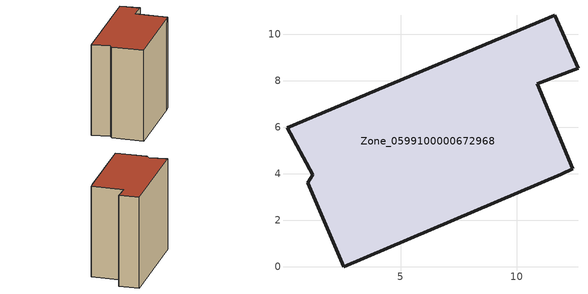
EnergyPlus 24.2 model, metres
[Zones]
Zone_0599100000672968
 floor ground (C_G): 0.11,5.97 11.63,10.81 12.64,8.54 10.88,7.86 12.42,4.21 11.93,3.97 2.55,0 1,3.6 1.23,3.95 z0
 wall outside (C_F): 11.93,3.97 12.42,4.21 10.88,7.86 12.64,8.54 11.63,10.81 0.11,5.97 1.23,3.95 1,3.6 2.55,0 11.93,3.97 z0:11.51
 roof outside (C_R): 0.11,5.97 1.23,3.95 1,3.6 2.55,0 11.93,3.97 12.42,4.21 10.88,7.86 12.64,8.54 11.63,10.81 z11.51
[BUILDING]
Pand.0599100000672968: North Axis=0; Terrain=City; Loads Convergence Tolerance Value=0.04; Temperature Convergence Tolerance Value=0.4; Solar Distribution=FullExterior; Maximum Number of Warmup Days=25; Minimum Number of Warmup Days=1
[Site:Location]
Rotterdam.The.Hague.AP_ZH_NLD Design_Conditions: Latitude=51.96; Longitude=4.45; Time Zone=1; Elevation=-4.5
[SITE:GROUNDTEMPERATURE:BUILDINGSURFACE]
18, 18, 18, 18, 18, 18, 18, 18, 18, 18, 18, 18
[MATERIAL] Thermal Absorptance=0.9; Solar Absorptance=0.7; Visible Absorptance=0.7
Name | Roughness | Thickness | Conductivity | Density | Specific Heat
G.TI.1946 | MediumSmooth | 0.15 | 1 | 540 | 1210
F.TI.1946 | Rough | 0.3 | 0.857143 | 1920 | 840
R.TI.1946 | MediumRough | 0.2 | 0.1 | 1500 | 1000
[CONSTRUCTION]
C_G: G.TI.1946
C_F: F.TI.1946
C_R: R.TI.1946
[ZONE]
Zone_0599100000672968: Type=1; Multiplier=1; Ceiling Height=Autocalculate; Volume=Autocalculate; Floor Area=autocalculate; Part of Total Floor Area=Yes
[ZONEINFILTRATION:DESIGNFLOWRATE]
Infil_Zone_0599100000672968: Zone or ZoneList or Space or SpaceList=Zone_0599100000672968; Schedule=AlwaysOn; Design Flow Rate Calculation Method=Flow/Area; Flow Rate per Floor Area=0.003; Constant Term Coefficient=1; Temperature Term Coefficient=0; Velocity Term Coefficient=0; Velocity Squared Term Coefficient=0
[HVACTEMPLATE:ZONE:IDEALLOADSAIRSYSTEM]
Zone_0599100000672968: Maximum Heating Supply Air Temperature=50; Minimum Cooling Supply Air Temperature=13; Maximum Heating Supply Air Humidity Ratio=0.0156; Minimum Cooling Supply Air Humidity Ratio=0.0077; Heating Limit=NoLimit; Cooling Limit=NoLimit; Dehumidification Control Type=ConstantSensibleHeatRatio; Cooling Sensible Heat Ratio=0.7; Dehumidification Setpoint=60; Humidification Control Type=None; Humidification Setpoint=30; Outdoor Air Method=None; Outdoor Air Flow Rate per Person=0.00944; Outdoor Air Flow Rate per Zone Floor Area=0; Outdoor Air Flow Rate per Zone=0; Demand Controlled Ventilation Type=None; Outdoor Air Economizer Type=NoEconomizer; Heat Recovery Type=None; Sensible Heat Recovery Effectiveness=0.7; Latent Heat Recovery Effectiveness=0.65
[ZONECONTROL:THERMOSTAT]
ThermostatControl_Zone_0599100000672968: Zone or ZoneList=Zone_0599100000672968; Control Type Schedule=DualSetpointControlType; Control 1=Thermostat_Zone_0599100000672968; Temperature Difference Between Cutout And Setpoint=0
[THERMOSTATSETPOINT:DUALSETPOINT]
Thermostat_Zone_0599100000672968: Heating Setpoint Temperature Schedule=HeatingSetpoint_Zone_0599100000672968; Cooling Setpoint Temperature Schedule=CoolingSetpoint_Zone_0599100000672968
[SCHEDULE:COMPACT]
HeatingSetpoint_Zone_0599100000672968: Through: 12/31, For: AllDays, Until: 24:00, 21
CoolingSetpoint_Zone_0599100000672968: Through: 12/31, For: AllDays, Until: 24:00, 24
DualSetpointControlType: Through: 12/31, For: AllDays, Until: 24:00, 4
AlwaysOn: Through: 12/31, For: AllDays, Until: 24:00, 1
